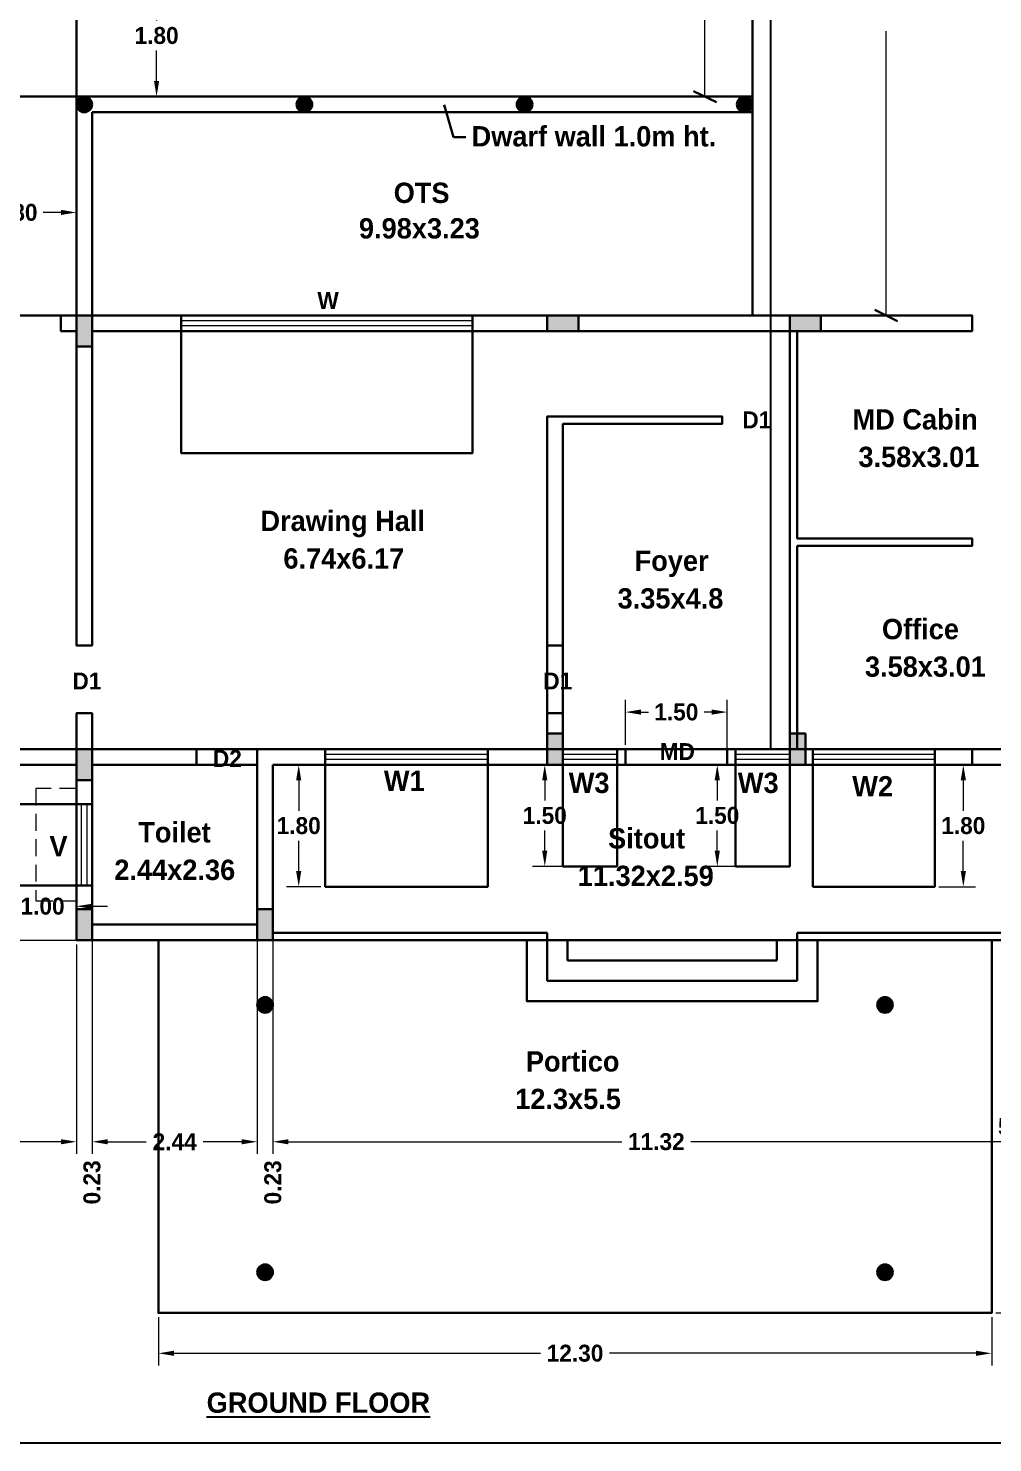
# Model space of a CAD drawing. Header units: metres. Extents: x 596 to 685, y 363 to 505.
# Drawn here: x 618.02 to 632.26, y 432.8 to 453.67 of the extents above; entities that cross this region are included whole.
import ezdxf

# ---------------------------------------------------------------- set-up
doc = ezdxf.new("R2010")
doc.units = ezdxf.units.M
doc.header["$MEASUREMENT"] = 0
doc.linetypes.add('DASHED2', pattern=[0.375, 0.25, -0.125])
for name, color, linetype in [('BLK_1_FLOOR', 63, 'Continuous'), ('BLK_1_FLR_0_ EXIT_WIDTH_ DOOR', 2, 'Continuous'), ('BLK_1_FLR_0_ACROOM_4_LIGHT_VENTILATION_1', 1, 'Continuous'), ('BLK_1_FLR_0_ACROOM_5_LIGHT_VENTILATION_1', 1, 'Continuous'), ('BLK_1_FLR_0_ACROOM_5_LIGHT_VENTILATION_2', 1, 'Continuous'), ('BLK_1_FLR_0_ACROOM_6_LIGHT_VENTILATION_1', 1, 'Continuous'), ('BLK_1_FLR_0_ACROOM_6_LIGHT_VENTILATION_2', 1, 'Continuous'), ('BLK_1_FLR_0_ACROOM_7_LIGHT_VENTILATION_1', 1, 'Continuous'), ('BLK_1_FLR_0_ACROOM_7_LIGHT_VENTILATION_2', 1, 'Continuous'), ('BLK_1_FLR_0_BLT_UP_AREA', 1, 'Continuous'), ('BLK_1_FLR_0_BLT_UP_AREA_DEDUCT', 1, 'Continuous'), ('BLK_1_FLR_0_CARPET_AREA', 1, 'Continuous'), ('BLK_1_FLR_0_CARPET_AREA_DEDUCT', 1, 'Continuous'), ('BLK_1_FLR_0_ROOF_AREA', 54, 'Continuous'), ('BLK_1_FLR_0_ROOF_AREA_DEDUCT', 54, 'Continuous'), ('BLK_1_FLR_0_UNITFA_1', 234, 'Continuous'), ('BLK_1_FLR_0_WC_BATH', 3, 'Continuous'), ('DIST_EXIT', 7, 'Continuous')]:
    doc.layers.add(name, color=color, linetype=linetype)
doc.styles.add('century', font='GOTHICB.TTF')
doc.styles.add('century Bold', font='GOTHICB.TTF', dxfattribs={"height": 9})
doc.dimstyles.get("Standard").update_dxf_attribs({"dimtxt": 0.25, "dimasz": 0.23, "dimexe": 0.18, "dimexo": 0.0625, "dimgap": 0.09, "dimtad": 0, "dimtih": 1, "dimtoh": 1, "dimzin": 0, "dimdsep": 46, "dimtxsty": 'century', "dimcen": 0.09, "dimadec": 0, "dimazin": 0, "dimtfac": 1, "dimtofl": 0, "dimtmove": 0, "dimatfit": 3, "dimfxl": 0, "dimtolj": 1, "dimtzin": 0, "dimlwd": 18, "dimlwe": 5, "dimarcsym": 0})

# ---------------------------------------------------------------- blocks, each defined once
blk = doc.blocks.new('*D52')
at = {"layer": 'BLK_1_FLR_0_ACROOM_4_LIGHT_VENTILATION_1', "color": 0, "lineweight": 5}
for p, q in [((631.463, 442.801), (632.002, 442.801)), ((631.463, 441.001), (632.002, 441.001))]:
    blk.add_line(p, q, dxfattribs=at)
at = {"layer": 'BLK_1_FLR_0_ACROOM_4_LIGHT_VENTILATION_1', "color": 0, "lineweight": 18}
for p, q in [((631.822, 442.571), (631.822, 442.122)), ((631.822, 441.231), (631.822, 441.679))]:
    blk.add_line(p, q, dxfattribs=at)
at = {"layer": 'BLK_1_FLR_0_ACROOM_4_LIGHT_VENTILATION_1', "color": 0, "lineweight": 30}
for points in [[(631.784, 442.571), (631.861, 442.571), (631.822, 442.801)], [(631.784, 441.231), (631.861, 441.231), (631.822, 441.001)]]:
    blk.add_solid(points, dxfattribs=at)
at = {"layer": 'Defpoints', "color": 0, "lineweight": 30}
for p in [(631.401, 442.801), (631.401, 441.001), (631.822, 441.001)]:
    blk.add_point(p, dxfattribs=at)
at = {"layer": 'BLK_1_FLR_0_ACROOM_4_LIGHT_VENTILATION_1', "color": 0, "lineweight": 30, "insert": (631.822, 441.901), "char_height": 0.25, "attachment_point": 5, "style": 'century'}
blk.add_mtext('\\A1;1.80', dxfattribs=at)
blk = doc.blocks.new('*D53')
at = {"layer": 'BLK_1_FLR_0_ACROOM_5_LIGHT_VENTILATION_1', "color": 0, "lineweight": 5}
for p, q in [((629.198, 442.801), (628.011, 442.801)), ((629.198, 441.301), (628.011, 441.301))]:
    blk.add_line(p, q, dxfattribs=at)
at = {"layer": 'BLK_1_FLR_0_ACROOM_5_LIGHT_VENTILATION_1', "color": 0, "lineweight": 18}
for p, q in [((628.191, 442.571), (628.191, 442.272)), ((628.191, 441.531), (628.191, 441.829))]:
    blk.add_line(p, q, dxfattribs=at)
at = {"layer": 'BLK_1_FLR_0_ACROOM_5_LIGHT_VENTILATION_1', "color": 0, "lineweight": 30}
for points in [[(628.152, 442.571), (628.229, 442.571), (628.191, 442.801)], [(628.152, 441.531), (628.229, 441.531), (628.191, 441.301)]]:
    blk.add_solid(points, dxfattribs=at)
at = {"layer": 'Defpoints', "color": 0, "lineweight": 30}
for p in [(629.261, 442.801), (628.191, 441.301), (629.261, 441.301)]:
    blk.add_point(p, dxfattribs=at)
at = {"layer": 'BLK_1_FLR_0_ACROOM_5_LIGHT_VENTILATION_1', "color": 0, "lineweight": 30, "insert": (628.191, 442.051), "char_height": 0.25, "attachment_point": 5, "style": 'century'}
blk.add_mtext('\\A1;1.50', dxfattribs=at)
blk = doc.blocks.new('*D54')
at = {"layer": 'BLK_1_FLR_0_ACROOM_5_LIGHT_VENTILATION_2', "color": 0, "lineweight": 5}
for p, q in [((626.648, 442.801), (625.464, 442.801)), ((626.648, 441.301), (625.464, 441.301))]:
    blk.add_line(p, q, dxfattribs=at)
at = {"layer": 'BLK_1_FLR_0_ACROOM_5_LIGHT_VENTILATION_2', "color": 0, "lineweight": 18}
for p, q in [((625.644, 442.571), (625.644, 442.272)), ((625.644, 441.531), (625.644, 441.829))]:
    blk.add_line(p, q, dxfattribs=at)
at = {"layer": 'BLK_1_FLR_0_ACROOM_5_LIGHT_VENTILATION_2', "color": 0, "lineweight": 30}
for points in [[(625.606, 442.571), (625.682, 442.571), (625.644, 442.801)], [(625.606, 441.531), (625.682, 441.531), (625.644, 441.301)]]:
    blk.add_solid(points, dxfattribs=at)
at = {"layer": 'Defpoints', "color": 0, "lineweight": 30}
for p in [(626.711, 442.801), (625.644, 441.301), (626.711, 441.301)]:
    blk.add_point(p, dxfattribs=at)
at = {"layer": 'BLK_1_FLR_0_ACROOM_5_LIGHT_VENTILATION_2', "color": 0, "lineweight": 30, "insert": (625.644, 442.051), "char_height": 0.25, "attachment_point": 5, "style": 'century'}
blk.add_mtext('\\A1;1.50', dxfattribs=at)
blk = doc.blocks.new('*D55')
at = {"layer": 'BLK_1_FLR_0_ACROOM_6_LIGHT_VENTILATION_2', "color": 0, "lineweight": 5}
for p, q in [((622.341, 442.801), (621.832, 442.801)), ((622.341, 441.001), (621.832, 441.001))]:
    blk.add_line(p, q, dxfattribs=at)
at = {"layer": 'BLK_1_FLR_0_ACROOM_6_LIGHT_VENTILATION_2', "color": 0, "lineweight": 18}
for p, q in [((622.012, 442.571), (622.012, 442.122)), ((622.012, 441.231), (622.012, 441.679))]:
    blk.add_line(p, q, dxfattribs=at)
at = {"layer": 'BLK_1_FLR_0_ACROOM_6_LIGHT_VENTILATION_2', "color": 0, "lineweight": 30}
for points in [[(621.974, 442.571), (622.05, 442.571), (622.012, 442.801)], [(621.974, 441.231), (622.05, 441.231), (622.012, 441.001)]]:
    blk.add_solid(points, dxfattribs=at)
at = {"layer": 'Defpoints', "color": 0, "lineweight": 30}
for p in [(622.403, 442.801), (622.012, 441.001), (622.403, 441.001)]:
    blk.add_point(p, dxfattribs=at)
at = {"layer": 'BLK_1_FLR_0_ACROOM_6_LIGHT_VENTILATION_2', "color": 0, "lineweight": 30, "insert": (622.012, 441.901), "char_height": 0.25, "attachment_point": 5, "style": 'century'}
blk.add_mtext('\\A1;1.80', dxfattribs=at)
blk = doc.blocks.new('*D56')
at = {"color": 0, "lineweight": 5}
for p, q in [((617.731, 440.958), (617.731, 440.532)), ((618.731, 440.958), (618.731, 440.532))]:
    blk.add_line(p, q, dxfattribs=at)
at = {"color": 0, "lineweight": 18}
for p, q in [((617.501, 440.712), (617.271, 440.712)), ((618.961, 440.712), (619.191, 440.712))]:
    blk.add_line(p, q, dxfattribs=at)
at = {"color": 0, "lineweight": 30}
for points in [[(617.501, 440.75), (617.501, 440.674), (617.731, 440.712)], [(618.961, 440.75), (618.961, 440.674), (618.731, 440.712)]]:
    blk.add_solid(points, dxfattribs=at)
at = {"layer": 'Defpoints', "color": 0, "lineweight": 30}
for p in [(617.731, 441.021), (618.731, 441.021), (617.731, 440.712)]:
    blk.add_point(p, dxfattribs=at)
at = {"color": 0, "lineweight": 30, "insert": (618.231, 440.712), "char_height": 0.25, "attachment_point": 5, "style": 'century'}
blk.add_mtext('\\A1;1.00', dxfattribs=at)
blk = doc.blocks.new('*D78')
at = {"layer": 'BLK_1_FLR_0_ACROOM_7_LIGHT_VENTILATION_1', "color": 0, "lineweight": 5}
for p, q in [((619.91, 454.461), (619.734, 454.461)), ((619.91, 452.661), (619.734, 452.661))]:
    blk.add_line(p, q, dxfattribs=at)
at = {"layer": 'BLK_1_FLR_0_ACROOM_7_LIGHT_VENTILATION_1', "color": 0, "lineweight": 18}
for p, q in [((619.914, 454.231), (619.914, 453.782)), ((619.914, 452.891), (619.914, 453.339))]:
    blk.add_line(p, q, dxfattribs=at)
at = {"layer": 'BLK_1_FLR_0_ACROOM_7_LIGHT_VENTILATION_1', "color": 0, "lineweight": 30}
for points in [[(619.876, 454.231), (619.952, 454.231), (619.914, 454.461)], [(619.876, 452.891), (619.952, 452.891), (619.914, 452.661)]]:
    blk.add_solid(points, dxfattribs=at)
at = {"layer": 'Defpoints', "color": 0, "lineweight": 30}
for p in [(619.914, 454.461), (619.972, 454.461), (619.972, 452.661)]:
    blk.add_point(p, dxfattribs=at)
at = {"layer": 'BLK_1_FLR_0_ACROOM_7_LIGHT_VENTILATION_1', "color": 0, "lineweight": 30, "insert": (619.914, 453.561), "char_height": 0.25, "attachment_point": 5, "style": 'century'}
blk.add_mtext('\\A1;1.80', dxfattribs=at)
blk = doc.blocks.new('*D79')
at = {"layer": 'BLK_1_FLR_0_ACROOM_7_LIGHT_VENTILATION_2', "color": 0, "lineweight": 5}
for p, q in [((616.931, 450.983), (616.931, 450.771)), ((618.731, 450.983), (618.731, 450.771))]:
    blk.add_line(p, q, dxfattribs=at)
at = {"layer": 'BLK_1_FLR_0_ACROOM_7_LIGHT_VENTILATION_2', "color": 0, "lineweight": 18}
for p, q in [((617.161, 450.951), (617.42, 450.951)), ((618.501, 450.951), (618.242, 450.951))]:
    blk.add_line(p, q, dxfattribs=at)
at = {"layer": 'BLK_1_FLR_0_ACROOM_7_LIGHT_VENTILATION_2', "color": 0, "lineweight": 30}
for points in [[(617.161, 450.99), (617.161, 450.913), (616.931, 450.951)], [(618.501, 450.99), (618.501, 450.913), (618.731, 450.951)]]:
    blk.add_solid(points, dxfattribs=at)
at = {"layer": 'Defpoints', "color": 0, "lineweight": 30}
for p in [(616.931, 451.046), (616.931, 450.951), (618.731, 451.046)]:
    blk.add_point(p, dxfattribs=at)
at = {"layer": 'BLK_1_FLR_0_ACROOM_7_LIGHT_VENTILATION_2', "color": 0, "lineweight": 30, "insert": (617.831, 450.951), "char_height": 0.25, "attachment_point": 5, "style": 'century'}
blk.add_mtext('\\A1;1.80', dxfattribs=at)
blk = doc.blocks.new('*D142')
at = {"color": 0, "lineweight": 5}
for p, q in [((612.631, 440.148), (612.631, 437.057)), ((618.731, 440.148), (618.731, 437.057))]:
    blk.add_line(p, q, dxfattribs=at)
at = {"color": 0, "lineweight": 18}
for p, q in [((612.861, 437.237), (615.263, 437.237)), ((618.501, 437.237), (616.099, 437.237))]:
    blk.add_line(p, q, dxfattribs=at)
at = {"color": 0, "lineweight": 30}
for points in [[(612.861, 437.275), (612.861, 437.199), (612.631, 437.237)], [(618.501, 437.275), (618.501, 437.199), (618.731, 437.237)]]:
    blk.add_solid(points, dxfattribs=at)
at = {"layer": 'Defpoints', "color": 0, "lineweight": 30}
for p in [(612.631, 440.211), (618.731, 440.211), (618.731, 437.237)]:
    blk.add_point(p, dxfattribs=at)
at = {"color": 0, "lineweight": 30, "insert": (615.681, 437.237), "char_height": 0.25, "attachment_point": 5, "style": 'century'}
blk.add_mtext('\\A1;6.10', dxfattribs=at)
blk = doc.blocks.new('*D143')
at = {"color": 0, "lineweight": 5}
for p, q in [((618.731, 440.148), (618.731, 437.057)), ((618.961, 440.148), (618.961, 437.057))]:
    blk.add_line(p, q, dxfattribs=at)
at = {"color": 0, "lineweight": 18}
for p, q in [((618.501, 437.237), (618.271, 437.237)), ((619.191, 437.237), (619.421, 437.237))]:
    blk.add_line(p, q, dxfattribs=at)
at = {"color": 0, "lineweight": 30}
for points in [[(618.501, 437.275), (618.501, 437.199), (618.731, 437.237)], [(619.191, 437.275), (619.191, 437.199), (618.961, 437.237)]]:
    blk.add_solid(points, dxfattribs=at)
at = {"layer": 'Defpoints', "color": 0, "lineweight": 30}
for p in [(618.731, 440.211), (618.961, 440.211), (618.961, 437.237)]:
    blk.add_point(p, dxfattribs=at)
at = {"color": 0, "lineweight": 30, "insert": (618.961, 436.637), "char_height": 0.25, "attachment_point": 5, "rotation": 90, "style": 'century'}
blk.add_mtext('\\A1;0.23', dxfattribs=at)
blk = doc.blocks.new('*D144')
at = {"color": 0, "lineweight": 5}
for p, q in [((618.961, 440.378), (618.961, 437.057)), ((621.401, 440.378), (621.401, 437.057))]:
    blk.add_line(p, q, dxfattribs=at)
at = {"color": 0, "lineweight": 18}
for p, q in [((619.191, 437.237), (619.759, 437.237)), ((621.171, 437.237), (620.603, 437.237))]:
    blk.add_line(p, q, dxfattribs=at)
at = {"color": 0, "lineweight": 30}
for points in [[(619.191, 437.275), (619.191, 437.199), (618.961, 437.237)], [(621.171, 437.275), (621.171, 437.199), (621.401, 437.237)]]:
    blk.add_solid(points, dxfattribs=at)
at = {"layer": 'Defpoints', "color": 0, "lineweight": 30}
for p in [(618.961, 440.441), (621.401, 440.441), (621.401, 437.237)]:
    blk.add_point(p, dxfattribs=at)
at = {"color": 0, "lineweight": 30, "insert": (620.181, 437.237), "char_height": 0.25, "attachment_point": 5, "style": 'century'}
blk.add_mtext('\\A1;2.44', dxfattribs=at)
blk = doc.blocks.new('*D145')
at = {"color": 0, "lineweight": 5}
for p, q in [((621.401, 440.148), (621.401, 437.057)), ((621.631, 440.148), (621.631, 437.057))]:
    blk.add_line(p, q, dxfattribs=at)
at = {"color": 0, "lineweight": 18}
for p, q in [((621.171, 437.237), (620.941, 437.237)), ((621.861, 437.237), (622.091, 437.237))]:
    blk.add_line(p, q, dxfattribs=at)
at = {"color": 0, "lineweight": 30}
for points in [[(621.171, 437.275), (621.171, 437.199), (621.401, 437.237)], [(621.861, 437.275), (621.861, 437.199), (621.631, 437.237)]]:
    blk.add_solid(points, dxfattribs=at)
at = {"layer": 'Defpoints', "color": 0, "lineweight": 30}
for p in [(621.401, 440.211), (621.631, 440.211), (621.631, 437.237)]:
    blk.add_point(p, dxfattribs=at)
at = {"color": 0, "lineweight": 30, "insert": (621.631, 436.637), "char_height": 0.25, "attachment_point": 5, "rotation": 90, "style": 'century'}
blk.add_mtext('\\A1;0.23', dxfattribs=at)
blk = doc.blocks.new('*D146')
at = {"color": 0, "lineweight": 5}
for p, q in [((621.631, 440.258), (621.631, 437.057)), ((632.951, 440.258), (632.951, 437.057))]:
    blk.add_line(p, q, dxfattribs=at)
at = {"color": 0, "lineweight": 18}
for p, q in [((621.861, 437.237), (626.784, 437.237)), ((632.721, 437.237), (627.798, 437.237))]:
    blk.add_line(p, q, dxfattribs=at)
at = {"color": 0, "lineweight": 30}
for points in [[(621.861, 437.275), (621.861, 437.199), (621.631, 437.237)], [(632.721, 437.275), (632.721, 437.199), (632.951, 437.237)]]:
    blk.add_solid(points, dxfattribs=at)
at = {"layer": 'Defpoints', "color": 0, "lineweight": 30}
for p in [(621.631, 440.321), (632.951, 440.321), (632.951, 437.237)]:
    blk.add_point(p, dxfattribs=at)
at = {"color": 0, "lineweight": 30, "insert": (627.291, 437.237), "char_height": 0.25, "attachment_point": 5, "style": 'century'}
blk.add_mtext('\\A1;11.32', dxfattribs=at)
blk = doc.blocks.new('*D150')
at = {"color": 0, "lineweight": 5}
for p, q in [((619.941, 434.648), (619.941, 433.935)), ((632.241, 434.648), (632.241, 433.935))]:
    blk.add_line(p, q, dxfattribs=at)
at = {"color": 0, "lineweight": 18}
for p, q in [((620.171, 434.115), (625.582, 434.115)), ((632.011, 434.115), (626.6, 434.115))]:
    blk.add_line(p, q, dxfattribs=at)
at = {"color": 0, "lineweight": 30}
for points in [[(620.171, 434.153), (620.171, 434.077), (619.941, 434.115)], [(632.011, 434.153), (632.011, 434.077), (632.241, 434.115)]]:
    blk.add_solid(points, dxfattribs=at)
at = {"layer": 'Defpoints', "color": 0, "lineweight": 30}
for p in [(619.941, 434.711), (632.241, 434.711), (632.241, 434.115)]:
    blk.add_point(p, dxfattribs=at)
at = {"color": 0, "lineweight": 30, "insert": (626.091, 434.115), "char_height": 0.25, "attachment_point": 5, "style": 'century'}
blk.add_mtext('\\A1;12.30', dxfattribs=at)
blk = doc.blocks.new('*D151')
at = {"color": 0, "lineweight": 5}
for p, q in [((632.303, 440.211), (632.84, 440.211)), ((632.303, 434.711), (632.84, 434.711))]:
    blk.add_line(p, q, dxfattribs=at)
at = {"color": 0, "lineweight": 18}
for p, q in [((632.66, 439.981), (632.66, 437.682)), ((632.66, 434.941), (632.66, 437.239))]:
    blk.add_line(p, q, dxfattribs=at)
at = {"color": 0, "lineweight": 30}
for points in [[(632.622, 439.981), (632.699, 439.981), (632.66, 440.211)], [(632.622, 434.941), (632.699, 434.941), (632.66, 434.711)]]:
    blk.add_solid(points, dxfattribs=at)
at = {"layer": 'Defpoints', "color": 0, "lineweight": 30}
for p in [(632.241, 440.211), (632.241, 434.711), (632.66, 434.711)]:
    blk.add_point(p, dxfattribs=at)
at = {"color": 0, "lineweight": 30, "insert": (632.66, 437.461), "char_height": 0.25, "attachment_point": 5, "style": 'century'}
blk.add_mtext('\\A1;5.50', dxfattribs=at)
blk = doc.blocks.new('*D253')
at = {"layer": 'BLK_1_FLR_0_ EXIT_WIDTH_ DOOR', "color": 0, "lineweight": 5}
for p, q in [((626.836, 443.093), (626.836, 443.758)), ((628.336, 442.978), (628.336, 443.758))]:
    blk.add_line(p, q, dxfattribs=at)
at = {"layer": 'BLK_1_FLR_0_ EXIT_WIDTH_ DOOR', "color": 0, "lineweight": 18}
for p, q in [((627.066, 443.578), (627.175, 443.578)), ((628.106, 443.578), (627.997, 443.578))]:
    blk.add_line(p, q, dxfattribs=at)
at = {"layer": 'BLK_1_FLR_0_ EXIT_WIDTH_ DOOR', "color": 0, "lineweight": 30}
for points in [[(627.066, 443.616), (627.066, 443.539), (626.836, 443.578)], [(628.106, 443.616), (628.106, 443.539), (628.336, 443.578)]]:
    blk.add_solid(points, dxfattribs=at)
at = {"layer": 'Defpoints', "color": 0, "lineweight": 30}
for p in [(628.336, 443.578), (626.836, 443.031), (628.336, 442.916)]:
    blk.add_point(p, dxfattribs=at)
at = {"layer": 'BLK_1_FLR_0_ EXIT_WIDTH_ DOOR', "color": 0, "insert": (627.586, 443.578), "char_height": 0.25, "attachment_point": 5, "style": 'century'}
blk.add_mtext('\\A1;1.50', dxfattribs=at)

msp = doc.modelspace()

# ---------------------------------------------------------------- hatches: boundary and pattern name
at = {"lineweight": 30}
h = msp.add_hatch(color=256, dxfattribs=at)
h.dxf.hatch_style = 1
h.paths.add_polyline_path([(618.961, 452.546, 1), (618.731, 452.546, 1)])
h = msp.add_hatch(color=256, dxfattribs=at)
h.dxf.hatch_style = 1
h.paths.add_polyline_path([(622.211, 452.546, 1), (621.981, 452.546, 1)])
h = msp.add_hatch(color=256, dxfattribs=at)
h.dxf.hatch_style = 1
h.paths.add_polyline_path([(625.461, 452.546, 1), (625.231, 452.546, 1)])
h = msp.add_hatch(color=256, dxfattribs=at)
h.dxf.hatch_style = 1
h.paths.add_polyline_path([(628.711, 452.546, 1), (628.481, 452.546, 1)])
h = msp.add_hatch(color=256, dxfattribs=at)
h.dxf.hatch_style = 1
h.paths.add_polyline_path([(618.961, 449.431), (618.731, 449.431), (618.731, 448.971), (618.961, 448.971)])
h = msp.add_hatch(color=256, dxfattribs=at)
h.dxf.hatch_style = 1
h.paths.add_polyline_path([(626.141, 449.201), (626.141, 449.431), (625.681, 449.431), (625.681, 449.201)])
h = msp.add_hatch(color=256, dxfattribs=at)
h.dxf.hatch_style = 1
h.paths.add_polyline_path([(629.721, 449.201), (629.721, 449.431), (629.261, 449.431), (629.261, 449.201)])
h = msp.add_hatch(color=256, dxfattribs=at)
h.dxf.hatch_style = 1
h.paths.add_polyline_path([(625.911, 443.261), (625.681, 443.261), (625.681, 442.801), (625.911, 442.801)])
h = msp.add_hatch(color=256, dxfattribs=at)
h.dxf.hatch_style = 1
h.paths.add_polyline_path([(629.491, 443.261), (629.261, 443.261), (629.261, 442.801), (629.491, 442.801)])
h = msp.add_hatch(color=256, dxfattribs=at)
h.dxf.hatch_style = 1
h.paths.add_polyline_path([(618.961, 443.031), (618.731, 443.031), (618.731, 442.571), (618.961, 442.571)])
h = msp.add_hatch(color=256, dxfattribs=at)
h.dxf.hatch_style = 1
h.paths.add_polyline_path([(618.961, 440.671), (618.731, 440.671), (618.731, 440.211), (618.961, 440.211)])
h = msp.add_hatch(color=256, dxfattribs=at)
h.dxf.hatch_style = 1
h.paths.add_polyline_path([(621.631, 440.671), (621.401, 440.671), (621.401, 440.211), (621.631, 440.211)])
h = msp.add_hatch(color=256, dxfattribs=at)
h.dxf.hatch_style = 1
h.paths.add_polyline_path([(621.631, 439.256, 1), (621.401, 439.256, 1)])
h = msp.add_hatch(color=256, dxfattribs=at)
h.dxf.hatch_style = 1
h.paths.add_polyline_path([(630.551, 439.256, 1), (630.781, 439.256, 1)])
h = msp.add_hatch(color=256, dxfattribs=at)
h.dxf.hatch_style = 1
h.paths.add_polyline_path([(621.631, 435.311, 1), (621.401, 435.311, 1)])
h = msp.add_hatch(color=256, dxfattribs=at)
h.dxf.hatch_style = 1
h.paths.add_polyline_path([(630.551, 435.311, 1), (630.781, 435.311, 1)])

# ---------------------------------------------------------------- linework, layer by layer
at = {"lineweight": 15}
for p, q in [((628.007, 452.661), (628.007, 455.264)), ((630.683, 449.431), (630.683, 453.628))]:
    msp.add_line(p, q, dxfattribs=at)
at = {"lineweight": 30}
for p, q in [((618.731, 452.661), (628.711, 452.661)), ((618.731, 449.431), (618.731, 452.661)), ((624.161, 452.538), (624.297, 452.061)), ((628.177, 452.579), (627.838, 452.742)), ((628.711, 452.661), (628.711, 449.431)), ((622.095, 452.431), (622.096, 452.431)), ((624.297, 452.061), (624.481, 452.061)), ((618.501, 449.201), (618.501, 449.431)), ((620.279, 449.431), (618.501, 449.431)), ((620.279, 449.201), (620.279, 449.431)), ((631.951, 449.431), (624.579, 449.431)), ((624.579, 449.431), (624.579, 449.201)), ((630.853, 449.349), (630.514, 449.512)), ((631.951, 449.201), (631.951, 449.431)), ((618.731, 449.201), (618.501, 449.201)), ((618.731, 444.561), (618.731, 449.201)), ((618.961, 449.201), (620.279, 449.201)), ((618.961, 444.561), (618.961, 449.201)), ((624.579, 449.201), (631.951, 449.201)), ((629.261, 449.201), (629.261, 443.031)), ((629.371, 449.201), (629.371, 446.141)), ((625.681, 447.941), (628.261, 447.941)), ((625.681, 444.561), (625.681, 447.941)), ((625.911, 447.831), (628.261, 447.831)), ((625.911, 444.561), (625.911, 447.831)), ((628.261, 447.831), (628.261, 447.941)), ((629.371, 446.141), (631.951, 446.141)), ((631.951, 446.031), (631.951, 446.141)), ((629.371, 446.031), (631.951, 446.031)), ((629.371, 446.031), (629.371, 443.031)), ((618.961, 444.561), (618.731, 444.561)), ((625.911, 444.561), (625.681, 444.561)), ((618.731, 443.031), (618.731, 443.561)), ((618.961, 443.561), (618.731, 443.561)), ((618.961, 443.031), (618.961, 443.561)), ((625.681, 443.031), (625.681, 443.561)), ((625.911, 443.561), (625.681, 443.561)), ((625.911, 443.031), (625.911, 443.561)), ((618.731, 443.031), (616.881, 443.031)), ((618.961, 443.031), (620.501, 443.031)), ((620.501, 442.801), (620.501, 443.031)), ((621.401, 443.031), (621.401, 440.441)), ((621.401, 443.031), (622.403, 443.031)), ((622.403, 442.801), (622.403, 443.031)), ((624.803, 443.031), (624.803, 442.801)), ((624.803, 443.031), (625.911, 443.031)), ((625.911, 442.801), (625.911, 443.031)), ((626.711, 443.031), (626.711, 442.801)), ((626.836, 443.031), (626.711, 443.031)), ((626.836, 442.801), (626.836, 443.031)), ((628.336, 442.801), (628.336, 443.031)), ((628.336, 443.031), (628.461, 443.031)), ((628.461, 442.801), (628.461, 443.031)), ((629.261, 443.031), (629.261, 442.801)), ((629.261, 443.031), (629.601, 443.031)), ((629.601, 442.801), (629.601, 443.031)), ((631.401, 443.031), (631.401, 442.801)), ((631.401, 443.031), (631.951, 443.031)), ((631.951, 443.031), (631.951, 442.801)), ((618.731, 442.801), (616.881, 442.801)), ((618.731, 442.801), (618.731, 442.221)), ((618.961, 442.801), (620.501, 442.801)), ((618.961, 442.221), (618.961, 442.801)), ((621.631, 442.801), (621.631, 440.211)), ((621.631, 442.801), (622.403, 442.801)), ((624.803, 442.801), (625.911, 442.801)), ((626.711, 442.801), (628.461, 442.801)), ((629.261, 442.801), (629.601, 442.801)), ((631.401, 442.801), (632.951, 442.801)), ((618.731, 442.221), (618.961, 442.221)), ((618.961, 441.021), (618.731, 441.021)), ((618.731, 441.021), (618.731, 440.211)), ((618.961, 440.441), (618.961, 441.021)), ((621.401, 440.441), (618.961, 440.441)), ((625.681, 440.321), (621.631, 440.321)), ((625.681, 440.321), (625.681, 440.211)), ((632.951, 440.321), (629.371, 440.321)), ((629.371, 440.321), (629.371, 440.211)), ((619.941, 440.211), (632.241, 440.211)), ((619.941, 434.711), (619.941, 440.211)), ((625.681, 439.611), (625.681, 440.211)), ((625.981, 439.911), (625.981, 440.211)), ((629.071, 440.211), (629.071, 439.911)), ((629.371, 440.211), (629.371, 439.611)), ((632.241, 440.211), (632.241, 434.711)), ((629.071, 439.911), (625.981, 439.911)), ((629.371, 439.611), (625.681, 439.611)), ((632.241, 434.711), (619.941, 434.711))]:
    msp.add_line(p, q, dxfattribs=at)
at = {"lineweight": 13}
for p, q in [((618.961, 449.431), (618.961, 452.431)), ((618.961, 452.431), (628.711, 452.431))]:
    msp.add_line(p, q, dxfattribs=at)
at = {"lineweight": 9}
for p, q in [((620.279, 449.431), (624.579, 449.431)), ((620.279, 449.355), (624.579, 449.355)), ((624.579, 449.277), (620.279, 449.277)), ((624.579, 449.201), (620.279, 449.201)), ((622.403, 443.031), (624.803, 443.031)), ((622.403, 442.955), (624.803, 442.955)), ((625.911, 443.031), (626.711, 443.031)), ((625.911, 442.955), (626.711, 442.955)), ((628.461, 443.031), (629.261, 443.031)), ((628.461, 442.955), (629.261, 442.955)), ((629.601, 443.031), (631.401, 443.031)), ((629.601, 442.955), (631.401, 442.955)), ((624.803, 442.877), (622.403, 442.877)), ((624.803, 442.801), (622.403, 442.801)), ((626.711, 442.877), (625.911, 442.877)), ((626.711, 442.801), (625.911, 442.801)), ((629.261, 442.877), (628.461, 442.877)), ((629.261, 442.801), (628.461, 442.801)), ((631.401, 442.877), (629.601, 442.877)), ((631.401, 442.801), (629.601, 442.801)), ((618.731, 441.021), (618.731, 442.221)), ((618.807, 441.021), (618.807, 442.221)), ((618.885, 442.221), (618.885, 441.021)), ((618.961, 442.221), (618.961, 441.021))]:
    msp.add_line(p, q, dxfattribs=at)
at = {"linetype": 'DASHED2', "lineweight": 9}
for p, q in [((618.731, 442.451), (618.131, 442.451)), ((618.131, 442.451), (618.131, 440.791)), ((618.131, 440.791), (618.731, 440.791))]:
    msp.add_line(p, q, dxfattribs=at)
at = {"lineweight": 5}
msp.add_line((612.631, 440.211), (618.731, 440.211), dxfattribs=at)
at = {"lineweight": 30}
for points in [[(618.731, 448.971), (618.961, 448.971), (618.961, 449.431), (618.731, 449.431)], [(625.681, 449.431), (625.681, 449.201), (626.141, 449.201), (626.141, 449.431)], [(629.261, 449.431), (629.261, 449.201), (629.721, 449.201), (629.721, 449.431)], [(625.681, 442.801), (625.911, 442.801), (625.911, 443.261), (625.681, 443.261)], [(629.261, 442.801), (629.491, 442.801), (629.491, 443.261), (629.261, 443.261)], [(618.731, 442.571), (618.961, 442.571), (618.961, 443.031), (618.731, 443.031)], [(618.731, 441.021), (618.731, 442.221), (617.731, 442.221), (617.731, 441.021)], [(618.731, 440.211), (618.961, 440.211), (618.961, 440.671), (618.731, 440.671)], [(621.401, 440.211), (621.631, 440.211), (621.631, 440.671), (621.401, 440.671)]]:
    msp.add_lwpolyline(points, close=True, dxfattribs=at)
msp.add_lwpolyline([(629.671, 440.211), (629.671, 439.311), (625.381, 439.311), (625.381, 440.211)], dxfattribs=at)
for centre in [(618.846, 452.546), (622.096, 452.546), (625.346, 452.546), (628.596, 452.546), (621.516, 439.256), (630.666, 439.256), (621.516, 435.311), (630.666, 435.311)]:
    msp.add_circle(centre, 0.115, dxfattribs=at)
at = {"layer": 'BLK_1_FLOOR', "linetype": 'ByBlock'}
msp.add_lwpolyline([(601.353, 469.094), (601.353, 432.796), (644.126, 432.796), (644.126, 469.094)], close=True, dxfattribs=at)
at = {"layer": 'BLK_1_FLR_0_ACROOM_4_LIGHT_VENTILATION_1', "lineweight": 30}
msp.add_lwpolyline([(629.601, 441.001), (631.401, 441.001), (631.401, 442.801), (629.601, 442.801)], close=True, dxfattribs=at)
at = {"layer": 'BLK_1_FLR_0_ACROOM_5_LIGHT_VENTILATION_1', "lineweight": 30}
msp.add_lwpolyline([(628.461, 441.301), (629.261, 441.301), (629.261, 442.801), (628.461, 442.801)], close=True, dxfattribs=at)
at = {"layer": 'BLK_1_FLR_0_ACROOM_5_LIGHT_VENTILATION_2', "lineweight": 30}
msp.add_lwpolyline([(625.911, 441.301), (626.711, 441.301), (626.711, 442.801), (625.911, 442.801)], close=True, dxfattribs=at)
at = {"layer": 'BLK_1_FLR_0_ACROOM_6_LIGHT_VENTILATION_1', "lineweight": 30}
msp.add_lwpolyline([(624.579, 449.201), (620.279, 449.201), (620.279, 447.401), (624.579, 447.401)], close=True, dxfattribs=at)
at = {"layer": 'BLK_1_FLR_0_ACROOM_6_LIGHT_VENTILATION_2', "lineweight": 30}
msp.add_lwpolyline([(624.803, 442.801), (622.403, 442.801), (622.403, 441.001), (624.803, 441.001)], close=True, dxfattribs=at)
at = {"layer": 'BLK_1_FLR_0_ACROOM_7_LIGHT_VENTILATION_1', "lineweight": 30}
msp.add_lwpolyline([(618.731, 452.661), (628.711, 452.661), (628.711, 454.461), (618.731, 454.461)], close=True, dxfattribs=at)
at = {"layer": 'BLK_1_FLR_0_ACROOM_7_LIGHT_VENTILATION_2', "lineweight": 30}
msp.add_lwpolyline([(618.731, 452.661), (616.931, 452.661), (616.931, 449.431), (618.731, 449.431)], close=True, dxfattribs=at)
at = {"layer": 'BLK_1_FLR_0_BLT_UP_AREA', "color": 1, "lineweight": 30}
msp.add_lwpolyline([(605.471, 440.211), (605.471, 464.331), (617.211, 464.331), (617.211, 461.061), (620.611, 461.061), (620.611, 464.331), (638.291, 464.331), (638.291, 440.211), (632.241, 440.211), (632.241, 434.711), (619.941, 434.711), (619.941, 440.211), (618.731, 440.211), (618.731, 442.801), (612.631, 442.801), (612.631, 440.211), (605.471, 440.211)], dxfattribs=at)
at = {"layer": 'BLK_1_FLR_0_BLT_UP_AREA_DEDUCT', "color": 1, "lineweight": 30}
msp.add_lwpolyline([(618.961, 452.431), (628.711, 452.431), (628.711, 449.431), (618.961, 449.431)], close=True, dxfattribs=at)
at = {"layer": 'BLK_1_FLR_0_CARPET_AREA', "lineweight": 30}
msp.add_lwpolyline([(632.951, 443.031), (629.371, 443.031), (629.371, 446.031), (631.951, 446.031), (631.951, 446.141), (629.371, 446.141), (629.371, 449.201), (631.951, 449.201), (631.951, 449.431), (618.501, 449.431), (618.501, 449.201), (618.731, 449.201), (618.731, 444.561), (618.961, 444.561), (618.961, 449.201), (629.261, 449.201), (629.261, 443.031), (625.911, 443.031), (625.911, 443.561), (625.911, 447.831), (628.261, 447.831), (628.261, 447.941), (625.681, 447.941), (625.681, 443.031), (618.961, 443.031), (618.961, 443.561), (618.731, 443.561), (618.731, 443.031), (612.631, 443.031)], dxfattribs=at)
at = {"layer": 'BLK_1_FLR_0_CARPET_AREA_DEDUCT', "lineweight": 30}
msp.add_lwpolyline([(618.961, 452.431), (628.711, 452.431), (628.711, 449.431), (618.961, 449.431)], close=True, dxfattribs=at)
at = {"layer": 'BLK_1_FLR_0_ROOF_AREA', "lineweight": 9}
msp.add_lwpolyline([(605.471, 440.211), (605.471, 464.331), (617.211, 464.331), (617.211, 461.061), (620.611, 461.061), (620.611, 464.331), (638.291, 464.331), (638.291, 440.211), (632.241, 440.211), (632.241, 434.711), (619.941, 434.711), (619.941, 440.211), (618.731, 440.211), (618.731, 442.801), (612.631, 442.801), (612.631, 440.211), (605.471, 440.211)], dxfattribs=at)
at = {"layer": 'BLK_1_FLR_0_ROOF_AREA_DEDUCT', "lineweight": 9}
msp.add_lwpolyline([(618.961, 452.431), (628.711, 452.431), (628.711, 449.431), (618.961, 449.431)], close=True, dxfattribs=at)
at = {"layer": 'BLK_1_FLR_0_UNITFA_1', "color": 234, "lineweight": 30}
msp.add_lwpolyline([(605.471, 440.211), (605.471, 464.331), (617.211, 464.331), (617.211, 461.061), (620.611, 461.061), (620.611, 464.331), (638.291, 464.331), (638.291, 440.211), (632.241, 440.211), (632.241, 434.711), (619.941, 434.711), (619.941, 440.211), (618.731, 440.211), (618.731, 442.801), (612.631, 442.801), (612.631, 440.211), (605.471, 440.211)], dxfattribs=at)
at = {"layer": 'BLK_1_FLR_0_WC_BATH', "lineweight": 30}
msp.add_lwpolyline([(618.961, 442.801), (621.401, 442.801), (621.401, 440.441), (618.961, 440.441)], close=True, dxfattribs=at)
at = {"layer": 'DIST_EXIT', "lineweight": 25}
msp.add_lwpolyline([(616.231, 454.582), (628.977, 454.582), (628.977, 443.031)], dxfattribs=at)

# ---------------------------------------------------------------- texts
at = {"style": 'century Bold'}
for s, height, p in [('Dwarf wall 1.0m ht.', 0.3, (624.564, 451.925)), ('OTS', 0.3, (623.414, 451.091)), ('9.98x3.23', 0.3, (622.901, 450.567)), ('W', 0.25, (622.288, 449.527)), ('D1', 0.25, (628.561, 447.765)), ('MD Cabin', 0.3, (630.187, 447.748)), ('3.58x3.01', 0.3, (630.274, 447.194)), ('Drawing Hall', 0.3, (621.447, 446.25)), ('6.74x6.17', 0.3, (621.786, 445.695)), ('Foyer', 0.3, (626.97, 445.661)), ('3.35x4.8', 0.3, (626.719, 445.106)), ('Office', 0.3, (630.621, 444.653)), ('3.58x3.01', 0.3, (630.37, 444.099)), ('D1', 0.25, (618.672, 443.912)), ('D1', 0.25, (625.622, 443.912)), ('D2', 0.25, (620.745, 442.768)), ('MD', 0.25, (627.34, 442.87)), ('W1', 0.3, (623.269, 442.415)), ('W3', 0.3, (625.998, 442.384)), ('W3', 0.3, (628.494, 442.384)), ('W2', 0.3, (630.183, 442.333)), ('Toilet', 0.3, (619.643, 441.654)), ('V', 0.3, (618.333, 441.448)), ('Sitout', 0.3, (626.579, 441.565)), ('2.44x2.36', 0.3, (619.29, 441.1)), ('11.32x2.59', 0.3, (626.131, 441.011)), ('Portico', 0.3, (625.365, 438.273)), ('12.3x5.5', 0.3, (625.207, 437.719)), ('%%UGROUND FLOOR', 0.3, (620.653, 433.237))]:
    msp.add_text(s, height=height, dxfattribs=at).set_placement(p)

# ---------------------------------------------------------------- dimensions: what is measured, and where the dimension line sits
at = {"lineweight": 30}
for base, p1, p2, picture, middle in [((617.731, 440.712), (618.731, 441.021), (617.731, 441.021), '*D56', (618.231, 440.712)), ((621.401, 437.237), (618.961, 440.441), (621.401, 440.441), '*D144', (620.181, 437.237)), ((632.951, 437.237), (621.631, 440.321), (632.951, 440.321), '*D146', (627.291, 437.237)), ((618.731, 437.237), (612.631, 440.211), (618.731, 440.211), '*D142', (615.681, 437.237)), ((632.241, 434.115), (619.941, 434.711), (632.241, 434.711), '*D150', (626.091, 434.115))]:
    dim = msp.add_linear_dim(base=base, p1=p1, p2=p2, dimstyle='Standard', dxfattribs=at)
    dim.commit()
    dim.dimension.update_dxf_attribs({"geometry": picture, "text_midpoint": middle})
for base, p1, p2, picture, middle in [((618.961, 437.237), (618.731, 440.211), (618.961, 440.211), '*D143', (618.961, 436.637)), ((621.631, 437.237), (621.401, 440.211), (621.631, 440.211), '*D145', (621.631, 436.637))]:
    dim = msp.add_linear_dim(base=base, p1=p1, p2=p2, dimstyle='Standard', override={"dimjust": 4}, dxfattribs=at)
    dim.commit()
    dim.dimension.update_dxf_attribs({"geometry": picture, "text_midpoint": middle})
dim = msp.add_linear_dim(base=(632.66, 434.711), p1=(632.241, 440.211), p2=(632.241, 434.711), angle=90, dimstyle='Standard', dxfattribs=at)
dim.commit()
dim.dimension.update_dxf_attribs({"geometry": '*D151', "text_midpoint": (632.66, 437.461)})
at = {"layer": 'BLK_1_FLR_0_ EXIT_WIDTH_ DOOR', "color": 2}
dim = msp.add_linear_dim(base=(628.336, 443.578), p1=(626.836, 443.031), p2=(628.336, 442.916), dimstyle='Standard', dxfattribs=at)
dim.commit()
dim.dimension.update_dxf_attribs({"geometry": '*D253', "text_midpoint": (627.586, 443.578)})
at = {"layer": 'BLK_1_FLR_0_ACROOM_4_LIGHT_VENTILATION_1', "color": 232, "lineweight": 30}
dim = msp.add_linear_dim(base=(631.822, 441.001), p1=(631.401, 442.801), p2=(631.401, 441.001), angle=90, dimstyle='Standard', dxfattribs=at)
dim.commit()
dim.dimension.update_dxf_attribs({"geometry": '*D52', "text_midpoint": (631.822, 441.901)})
at = {"layer": 'BLK_1_FLR_0_ACROOM_5_LIGHT_VENTILATION_1', "color": 232, "lineweight": 30}
dim = msp.add_linear_dim(base=(628.191, 441.301), p1=(629.261, 442.801), p2=(629.261, 441.301), angle=90, dimstyle='Standard', dxfattribs=at)
dim.commit()
dim.dimension.update_dxf_attribs({"geometry": '*D53', "text_midpoint": (628.191, 442.051)})
at = {"layer": 'BLK_1_FLR_0_ACROOM_5_LIGHT_VENTILATION_2', "color": 232, "lineweight": 30}
dim = msp.add_linear_dim(base=(625.644, 441.301), p1=(626.711, 442.801), p2=(626.711, 441.301), angle=90, dimstyle='Standard', dxfattribs=at)
dim.commit()
dim.dimension.update_dxf_attribs({"geometry": '*D54', "text_midpoint": (625.644, 442.051)})
at = {"layer": 'BLK_1_FLR_0_ACROOM_6_LIGHT_VENTILATION_2', "color": 232, "lineweight": 30}
dim = msp.add_linear_dim(base=(622.012, 441.001), p1=(622.403, 442.801), p2=(622.403, 441.001), angle=90, dimstyle='Standard', dxfattribs=at)
dim.commit()
dim.dimension.update_dxf_attribs({"geometry": '*D55', "text_midpoint": (622.012, 441.901)})
at = {"layer": 'BLK_1_FLR_0_ACROOM_7_LIGHT_VENTILATION_1', "color": 232, "lineweight": 30}
dim = msp.add_linear_dim(base=(619.914, 454.461), p1=(619.972, 452.661), p2=(619.972, 454.461), angle=90, dimstyle='Standard', dxfattribs=at)
dim.commit()
dim.dimension.update_dxf_attribs({"geometry": '*D78', "text_midpoint": (619.914, 453.561)})
at = {"layer": 'BLK_1_FLR_0_ACROOM_7_LIGHT_VENTILATION_2', "color": 232, "lineweight": 30}
dim = msp.add_linear_dim(base=(616.931, 450.951), p1=(618.731, 451.046), p2=(616.931, 451.046), dimstyle='Standard', dxfattribs=at)
dim.commit()
dim.dimension.update_dxf_attribs({"geometry": '*D79', "text_midpoint": (617.831, 450.951)})

doc.saveas('drawing.dxf')
